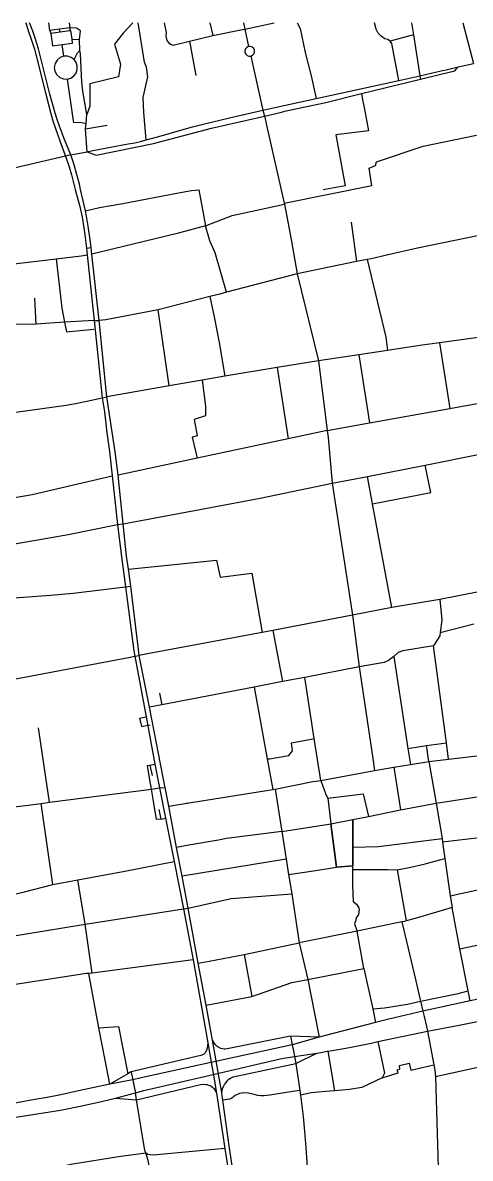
# Model space of a CAD drawing. Header units: inches. Extents: x 13422356 to 13429837, y 3670563 to 3675063.
# Drawn here: x 13426755 to 13427686, y 3672702 to 3675063 of the extents above; entities that cross this region are included whole.
import ezdxf

# ---------------------------------------------------------------- set-up
doc = ezdxf.new("R2010")
doc.units = ezdxf.units.IN
doc.header["$MEASUREMENT"] = 0

msp = doc.modelspace()

# ---------------------------------------------------------------- linework, layer by layer
for points in [[(13426760.8, 3675063), (13426761.8, 3675060.5), (13426767.3, 3675044.8), (13426772.2, 3675030.8), (13426779.7, 3675007.8), (13426803, 3674914.7), (13426813.6, 3674874.5), (13426817.8, 3674858.8), (13426822.4, 3674845.4), (13426831.9, 3674817.3), (13426842.7, 3674788.7), (13426843.9, 3674785.4)], [(13426854.8, 3674788.1), (13426841.8, 3674820.3), (13426831.2, 3674847.6), (13426826.4, 3674861.8), (13426822.2, 3674875.1), (13426811.3, 3674914.4), (13426787.9, 3675008.8), (13426780.7, 3675031), (13426775.7, 3675045.1), (13426769.7, 3675061.7), (13426769.1, 3675063)], [(13426853, 3675052.3), (13426831.8, 3675049.5), (13426811.2, 3675046.8), (13426809.3, 3675063)], [(13426851.5, 3675063), (13426853, 3675052.3)], [(13426983.9, 3675063), (13426964.2, 3675041), (13426946.3, 3675018.3), (13426958.2, 3674976.5), (13426954.1, 3674950.2), (13426894.9, 3674935.9), (13426894.9, 3674889.3), (13426888.5, 3674872.2)], [(13427012, 3674819.2), (13427007.1, 3674876.5), (13427005.6, 3674907.5), (13427015.2, 3674950.8), (13427012.8, 3674970.8), (13427008.6, 3674980.7), (13426995.4, 3675063)], [(13427049.5, 3675063), (13427053.6, 3675042.4), (13427052.8, 3675035.1)], [(13427052.8, 3675035.1), (13427054.9, 3675026.2), (13427058, 3675021.6), (13427062.4, 3675018.3), (13427067.7, 3675016.6), (13427102.1, 3675024.9), (13427150.7, 3675036.6), (13427208.6, 3675048), (13427217.5, 3675049.3), (13427278.1, 3675063)], [(13427144.5, 3675063), (13427150.7, 3675036.6)], [(13427214.1, 3675063), (13427217.5, 3675049.3), (13427225, 3675013.5)], [(13427326.3, 3675063), (13427332.6, 3675050.7), (13427343, 3675001.1), (13427354.9, 3674952.6), (13427365.3, 3674905.4)], [(13427537.6, 3674943), (13427523, 3675019.6), (13427519.3, 3675024.3), (13427514.4, 3675027.8), (13427508.7, 3675029.8), (13427500.9, 3675034.8), (13427494.6, 3675041.6), (13427490.2, 3675049.8), (13427487.1, 3675063)], [(13427564, 3675063), (13427568.1, 3675037.8), (13427519.3, 3675024.3)], [(13427670.5, 3675063), (13427693, 3674977.9)], [(13426811.2, 3675046.8), (13426813.5, 3675040.7)], [(13426813.5, 3675040.7), (13426817.1, 3675014.6), (13426837.4, 3675017.4), (13426858.9, 3675020.4), (13426857.7, 3675028.7), (13426855.3, 3675046.5), (13426853.1, 3675046.2), (13426833.2, 3675043.5), (13426813.5, 3675040.7)], [(13426833.2, 3675043.5), (13426831.8, 3675049.5)], [(13426888.5, 3674872.2), (13426880.2, 3674920.5), (13426878.2, 3674939.2), (13426874.9, 3674998.2), (13426873.8, 3675005.3), (13426873.2, 3675027.8), (13426875.5, 3675045.9), (13426867.1, 3675051.9), (13426853, 3675052.3)], [(13426853, 3675052.3), (13426853.1, 3675046.2)], [(13427568.1, 3675037.8), (13427581, 3674952.7)], [(13426840.8, 3674993.2), (13426837.4, 3675017.4)], [(13426857.7, 3675028.7), (13426873.2, 3675027.8)], [(13427102.1, 3675024.9), (13427115.1, 3674953.6)], [(13427229.7, 3674993.6), (13427233.3, 3674995.2), (13427236, 3674998.1), (13427237.4, 3675001.9), (13427237.3, 3675005.9), (13427235.6, 3675009.5), (13427232.7, 3675012.2), (13427229, 3675013.6), (13427225, 3675013.5), (13427221.3, 3675011.8), (13427218.6, 3675008.9), (13427217.2, 3675005.2), (13427217.4, 3675001.2), (13427219, 3674997.5), (13427221.9, 3674994.8), (13427225.7, 3674993.4), (13427229.7, 3674993.6)], [(13426826.6, 3674985.3), (13426822.4, 3674978.2), (13426820.7, 3674970.2), (13426822, 3674962), (13426825.8, 3674954.8), (13426832, 3674949.3), (13426839.6, 3674946.1), (13426847.8, 3674945.8), (13426855.1, 3674948), (13426861.3, 3674952.3), (13426865.9, 3674958.3), (13426868.3, 3674965.5), (13426868.4, 3674973.1), (13426866.1, 3674980.3), (13426861.7, 3674986.5), (13426855.6, 3674990.9), (13426848.4, 3674993.2), (13426840.8, 3674993.2), (13426833, 3674990.5), (13426826.6, 3674985.3)], [(13426861.7, 3674986.5), (13426868.7, 3675000.4), (13426873.8, 3675005.3)], [(13427229.7, 3674993.6), (13427254.3, 3674881.4)], [(13426889.4, 3674794.9), (13426901.1, 3674797.1), (13426974.1, 3674810.9), (13426988, 3674813.6), (13427000.3, 3674816.4), (13427012, 3674819.2), (13427038, 3674826.4), (13427086.3, 3674840.3), (13427108, 3674846.4), (13427136, 3674853.4), (13427197.3, 3674867.9), (13427254.3, 3674881.4), (13427285.6, 3674888.2), (13427365.3, 3674905.4), (13427537.6, 3674943), (13427581, 3674952.7), (13427628.3, 3674963.4)], [(13427290.7, 3674876.1), (13427303.2, 3674879.5), (13427385.4, 3674897.1), (13427460, 3674915.6), (13427557.2, 3674939.7), (13427582.7, 3674945.5), (13427624.7, 3674956), (13427654.2, 3674963.3), (13427661.2, 3674971)], [(13427628.3, 3674963.4), (13427635.9, 3674965.2)], [(13427635.9, 3674965.2), (13427661.2, 3674971), (13427693, 3674977.9)], [(13426847.8, 3674945.8), (13426858.5, 3674868.4)], [(13427581, 3674952.7), (13427582.7, 3674945.5)], [(13427460, 3674915.6), (13427462.1, 3674902.7)], [(13427462.1, 3674902.7), (13427465.2, 3674886.9)], [(13426858.5, 3674868.4), (13426859.7, 3674859.2)], [(13426889.4, 3674794.9), (13426885.5, 3674841.9), (13426886.7, 3674853.7), (13426888.5, 3674872.2)], [(13426889.4, 3674794.9), (13426907.6, 3674787.3), (13427027.4, 3674811.9), (13427147.8, 3674843.9), (13427258.4, 3674869), (13427290.7, 3674876.1)], [(13427254.3, 3674881.4), (13427258.4, 3674869), (13427258.8, 3674866.9)], [(13427465.2, 3674886.9), (13427474.4, 3674838.2), (13427406.7, 3674829.9), (13427426, 3674723.7), (13427380.2, 3674715.7)], [(13426859.7, 3674859.2), (13426860.5, 3674855.4), (13426874.5, 3674856.5), (13426886.7, 3674853.7)], [(13426930.8, 3674849.2), (13426885.5, 3674841.9)], [(13427258.8, 3674866.9), (13427262.6, 3674850.1)], [(13427262.6, 3674850.1), (13427299, 3674687.7), (13427299.4, 3674685.6), (13427313.9, 3674612.4), (13427326.3, 3674541.2), (13427370.6, 3674359.9), (13427388.6, 3674215), (13427390.3, 3674200.8), (13427398.8, 3674105.9), (13427441.2, 3673831.3)], [(13427299, 3674687.7), (13427481.4, 3674724.9), (13427475.6, 3674760.6), (13427489.3, 3674766), (13427491.1, 3674774.1), (13427588.4, 3674806.6), (13427699.5, 3674829)], [(13426843.9, 3674785.4), (13426719, 3674756.4), (13426655.8, 3674737.7), (13426605.5, 3674724.1), (13426575.5, 3674715.8), (13426557.2, 3674710.5), (13426542.2, 3674705.7), (13426523.1, 3674698.2)], [(13426854.8, 3674788.1), (13426843.9, 3674785.4)], [(13426843.9, 3674785.4), (13426851.5, 3674763.3)], [(13426854.8, 3674788.1), (13426889.4, 3674794.9)], [(13426861.9, 3674767.3), (13426854.8, 3674788.1)], [(13426851.5, 3674763.3), (13426856.7, 3674746.7)], [(13426866.7, 3674749.6), (13426861.9, 3674767.3)], [(13427051.1, 3673473.4), (13427050.6, 3673475.7), (13427033.3, 3673564.9), (13427018.6, 3673640.3), (13426997.4, 3673747.6), (13426995.9, 3673759.8), (13426979.7, 3673891.6), (13426974.8, 3673926.7), (13426971.1, 3673953.8), (13426964.1, 3674021), (13426953.6, 3674122.5), (13426947.3, 3674171), (13426930.1, 3674285.3), (13426914.2, 3674444.2), (13426899, 3674581.5), (13426897.2, 3674595.8), (13426895.2, 3674611.6), (13426891.2, 3674639.7), (13426887.5, 3674661), (13426885.4, 3674672.1), (13426880.2, 3674695.8), (13426875.4, 3674716.4), (13426872.9, 3674727.5), (13426866.7, 3674749.6)], [(13426856.7, 3674746.7), (13426865.1, 3674713.7), (13426873.5, 3674680.6), (13426878.4, 3674658.8), (13426882, 3674636.7), (13426884, 3674621.8), (13426887.5, 3674594.4), (13426889.2, 3674580.2), (13426903.5, 3674443.7), (13426920.2, 3674283.3), (13426924.8, 3674254.2), (13426930.2, 3674210.6), (13426935.3, 3674171.5), (13426940.8, 3674120.8), (13426952.3, 3674019.8), (13426960.7, 3673952.9), (13426968.8, 3673890.2), (13426986.5, 3673757.2), (13426988, 3673746), (13427011.6, 3673620.2), (13427030.1, 3673521.9), (13427039.5, 3673472.1)], [(13426885.4, 3674672.1), (13426914.4, 3674678.9), (13426963.4, 3674687), (13427079.1, 3674709.3), (13427106.4, 3674714.5), (13427121.2, 3674715.9), (13427135.3, 3674641)], [(13426903.5, 3674443.7), (13426841.7, 3674440.5), (13426782.7, 3674436.6), (13426736.1, 3674435.3), (13426705.3, 3674434.1), (13426674.1, 3674433.8), (13426662.5, 3674531.2), (13426657.3, 3674539.1), (13426651.6, 3674571.6), (13426641.6, 3674593.8), (13426612.8, 3674592), (13426610.5, 3674608), (13426607.4, 3674668.6), (13426610.2, 3674676), (13426614.7, 3674688), (13426614.9, 3674693.2)], [(13426701, 3674678.5), (13426710.2, 3674673), (13426721.4, 3674559.8), (13426731, 3674561.1), (13426824.6, 3674572.4), (13426876.4, 3674578.4), (13426889.2, 3674580.2)], [(13427135.3, 3674641), (13427190.8, 3674662.1), (13427299.4, 3674685.6)], [(13427135.3, 3674641), (13427076.3, 3674624.7), (13426899, 3674581.5)], [(13427179.2, 3674502.8), (13427155.3, 3674584.3), (13427144.6, 3674609.4), (13427135.3, 3674641)], [(13427438.7, 3674648.5), (13427449.5, 3674566.7)], [(13427728.6, 3674625.2), (13427576.7, 3674594.2), (13427509, 3674578.8), (13427480.5, 3674572.4), (13427471.5, 3674570.7), (13427449.5, 3674566.7), (13427326.3, 3674541.2)], [(13426887.5, 3674594.4), (13426897.2, 3674595.8)], [(13426824.6, 3674572.4), (13426836.5, 3674469.7), (13426841.7, 3674440.5), (13426846.4, 3674420.1), (13426902.7, 3674425.8)], [(13427471.5, 3674570.7), (13427510.6, 3674409.2), (13427513.7, 3674381.6)], [(13427326.3, 3674541.2), (13427179.2, 3674502.8), (13427165.4, 3674498.6), (13427144.3, 3674493.5), (13427036.5, 3674466.1), (13426928, 3674445.6), (13426914.2, 3674444.2)], [(13426782.7, 3674436.6), (13426780.4, 3674490.3)], [(13427144.3, 3674493.5), (13427154.2, 3674448.1), (13427164, 3674398), (13427175.8, 3674328.2)], [(13427059.7, 3674307.9), (13427036.5, 3674466.1)], [(13426903.5, 3674443.7), (13426914.2, 3674444.2)], [(13427775.7, 3674418.6), (13427773.3, 3674418.3), (13427622.2, 3674397.5), (13427581.1, 3674391.8), (13427513.7, 3674381.6), (13427454.5, 3674372.6), (13427370.6, 3674359.9), (13427284.5, 3674345.9), (13427175.8, 3674328.2), (13427128.4, 3674319.9), (13427059.7, 3674307.9), (13426930.1, 3674285.3)], [(13427622.2, 3674397.5), (13427643.9, 3674261.2)], [(13427454.5, 3674372.6), (13427476.6, 3674230.9)], [(13427284.5, 3674345.9), (13427307.3, 3674197.7)], [(13427128.4, 3674319.9), (13427135, 3674265.5), (13427135, 3674245.5), (13427111.4, 3674238.4), (13427118.3, 3674204), (13427107.5, 3674201.3), (13427117.7, 3674157.4)], [(13426249.6, 3674178.5), (13426437.2, 3674206.5), (13426447.1, 3674207.8), (13426586.8, 3674229.5), (13426611.9, 3674232.9), (13426720.4, 3674250.3), (13426845.1, 3674267.9), (13426864.8, 3674271.2), (13426888.4, 3674276), (13426920.2, 3674283.3), (13426930.1, 3674285.3)], [(13427388.6, 3674215), (13427476.6, 3674230.9), (13427643.9, 3674261.2), (13427795.8, 3674288.7)], [(13427388.6, 3674215), (13427307.3, 3674197.7), (13427117.7, 3674157.4), (13426953.6, 3674122.5)], [(13427398.8, 3674105.9), (13427472.4, 3674119.5), (13427592.5, 3674143.5), (13427702.5, 3674165.4), (13427814.2, 3674188), (13427816.2, 3674188.4)], [(13427483, 3674063.1), (13427604.4, 3674086.4), (13427592.5, 3674143.5)], [(13426622.5, 3674060.4), (13426705.5, 3674070.4), (13426774.4, 3674082.1), (13426940.8, 3674120.8)], [(13427523.4, 3673847.5), (13427483, 3674063.1), (13427472.4, 3674119.5)], [(13426952.3, 3674019.8), (13426964.1, 3674021), (13427145.8, 3674055.2), (13427249.4, 3674074.4), (13427398.8, 3674105.9)], [(13426610.2, 3673962.4), (13426629.4, 3673962.4), (13426658.9, 3673966.3), (13426713.8, 3673975.2), (13426802.4, 3673991), (13426849.7, 3673999.1), (13426952.3, 3674019.8)], [(13426974.8, 3673926.7), (13427158, 3673945.5), (13427165.8, 3673910.5), (13427231.4, 3673918.6), (13427252.9, 3673795.3)], [(13427876.8, 3673915.5), (13427872.5, 3673914.6), (13427759.8, 3673891.7), (13427744.7, 3673888.7), (13427703.8, 3673880.1), (13427623.2, 3673863.6), (13427523.4, 3673847.5), (13427441.2, 3673831.3)], [(13426611.8, 3673863.4), (13426630.7, 3673863.8), (13426746.8, 3673867.8), (13426813.1, 3673872.8), (13426860.2, 3673876.9), (13426968.8, 3673890.2), (13426979.7, 3673891.6)], [(13427623.2, 3673863.6), (13427627.1, 3673821.5), (13427623.7, 3673795.2), (13427622.9, 3673788.7), (13427609.6, 3673767.3)], [(13427441.2, 3673831.3), (13427275.6, 3673799.6), (13427252.9, 3673795.3), (13427018, 3673751.5), (13426997.4, 3673747.6)], [(13427441.2, 3673831.3), (13427455.3, 3673723.8)], [(13427623.7, 3673795.2), (13427693.9, 3673813.2)], [(13427275.6, 3673799.6), (13427295.8, 3673693.1)], [(13427609.6, 3673767.3), (13427545.7, 3673757.2), (13427536.3, 3673753.8), (13427527, 3673745.7), (13427516.1, 3673736.8), (13427507, 3673733.2), (13427455.3, 3673723.8)], [(13427641.1, 3673531.7), (13427636.9, 3673566.2), (13427609.6, 3673767.3)], [(13426620.9, 3673677.6), (13426644.3, 3673681), (13426975.2, 3673743.6), (13426988, 3673746), (13426997.4, 3673747.6)], [(13427527, 3673745.7), (13427556.4, 3673554.4), (13427561.7, 3673520.8)], [(13427455.3, 3673723.8), (13427342.3, 3673701.5), (13427295.8, 3673693.1), (13427236.5, 3673681.8), (13427044.2, 3673645.2), (13427018.6, 3673640.3)], [(13427455.3, 3673723.8), (13427483.3, 3673533.2), (13427487, 3673508.1)], [(13427375, 3673487.9), (13427361.7, 3673574.8), (13427342.3, 3673701.5)], [(13427039.5, 3673669.4), (13427044.2, 3673645.2)], [(13427236.5, 3673681.8), (13427263.7, 3673532.9), (13427275.5, 3673468.7)], [(13426997.8, 3673617.4), (13427011.6, 3673620.2)], [(13426997.8, 3673617.4), (13427001.9, 3673599.7)], [(13426810.8, 3673442.4), (13426787.8, 3673596.9)], [(13427001.9, 3673599.7), (13427015.6, 3673602.7), (13427019.9, 3673603.6)], [(13427263.7, 3673532.9), (13427268.4, 3673532.6), (13427308.5, 3673539.5), (13427316.4, 3673549.4), (13427314.4, 3673565.6), (13427355.2, 3673573.6), (13427361.7, 3673574.8)], [(13427556.4, 3673554.4), (13427595.5, 3673560.6)], [(13427596.7, 3673552.3), (13427595.5, 3673560.6), (13427636.9, 3673566.2)], [(13427599, 3673535.9), (13427596.7, 3673552.3)], [(13427019.5, 3673519.8), (13427030.1, 3673521.9)], [(13427059.1, 3673434.4), (13427105.3, 3673441.6), (13427275.5, 3673468.7), (13427280.1, 3673469.4), (13427359, 3673485.2), (13427375, 3673487.9), (13427487, 3673508.1), (13427527.1, 3673515.4), (13427561.7, 3673520.8), (13427600.1, 3673526.8), (13427641.1, 3673531.7), (13427735.9, 3673543.3)], [(13427600.1, 3673526.8), (13427599, 3673535.9)], [(13427600.1, 3673526.8), (13427615.1, 3673440.2)], [(13427018.7, 3673493.2), (13427014.3, 3673518.8), (13427019.5, 3673519.8)], [(13427019.5, 3673519.8), (13427024, 3673498)], [(13427527.1, 3673515.4), (13427541.3, 3673426.3)], [(13427026.4, 3673448.5), (13427022.7, 3673469.9), (13427018.7, 3673493.2)], [(13427375, 3673487.9), (13427385.7, 3673458.7), (13427389.9, 3673450.6), (13427396, 3673397.5)], [(13427615.1, 3673440.2), (13427722.6, 3673457.4), (13427748.2, 3673462.1), (13427790.1, 3673469.9), (13427859.1, 3673482.8), (13427883.7, 3673487.8)], [(13425941, 3673315.2), (13425972.1, 3673320.5), (13425982.1, 3673322.1), (13426073.1, 3673337.5), (13426091.1, 3673340.5), (13426136.6, 3673348.2), (13426175.6, 3673354.9), (13426213, 3673360.8), (13426386.1, 3673392.9), (13426649.8, 3673421.7), (13426659.8, 3673422.9), (13426674.8, 3673424.7), (13426730.5, 3673431.9), (13426755.5, 3673435.2), (13426793.2, 3673440.1), (13426810.8, 3673442.4), (13427022.7, 3673469.9), (13427039.5, 3673472.1)], [(13427039.5, 3673472.1), (13427051.1, 3673473.4)], [(13427039.5, 3673472.1), (13427052.1, 3673409.1), (13427070.2, 3673319), (13427089.5, 3673221.1)], [(13427155.7, 3672916.3), (13427150.1, 3672948), (13427136.5, 3673020.3), (13427120.3, 3673107.8), (13427099.2, 3673222.3), (13427086.5, 3673288.9), (13427075.1, 3673348.1), (13427059.1, 3673434.4), (13427051.1, 3673473.4)], [(13427280.1, 3673469.4), (13427293.9, 3673381.4)], [(13427389.9, 3673450.6), (13427463.5, 3673460), (13427474.2, 3673413.1)], [(13426817.5, 3673271.2), (13426793.2, 3673440.1)], [(13427042.9, 3673407.5), (13427033.7, 3673406.5), (13427026.4, 3673448.5)], [(13427042.9, 3673407.5), (13427038.8, 3673427.2)], [(13427094.2, 3673440.5), (13427105.3, 3673441.6)], [(13427293.9, 3673381.4), (13427392, 3673396.7), (13427396, 3673397.5), (13427441.7, 3673406.8), (13427474.2, 3673413.1), (13427541.3, 3673426.3), (13427615.1, 3673440.2)], [(13427615.1, 3673440.2), (13427627.7, 3673367.3), (13427628.5, 3673359.5)], [(13427042.9, 3673407.5), (13427052.1, 3673409.1)], [(13427396, 3673397.5), (13427441.7, 3673406.8), (13427442.1, 3673310.4), (13427407.8, 3673307.6), (13427396, 3673397.5)], [(13427443.5, 3673235.5), (13427442.2, 3673269.7), (13427442.1, 3673302.4), (13427442.1, 3673310.4), (13427442, 3673349.2), (13427441.7, 3673406.8)], [(13427293.9, 3673381.4), (13427179.3, 3673366.9), (13427162.6, 3673363.4)], [(13427293.9, 3673381.4), (13427303.1, 3673324), (13427308.1, 3673292.5), (13427314.7, 3673252), (13427329.9, 3673150.4)], [(13427396, 3673397.5), (13427407.8, 3673307.6)], [(13427162.6, 3673363.4), (13427100.6, 3673353)], [(13427442, 3673349.2), (13427495.2, 3673350.1), (13427627.7, 3673367.3)], [(13427770.1, 3673376.7), (13427749.6, 3673373.6), (13427734.3, 3673371.8), (13427628.5, 3673359.5)], [(13427628.5, 3673359.5), (13427633.3, 3673325.6), (13427644.3, 3673247.6), (13427648.9, 3673223.6)], [(13427100.6, 3673353), (13427075.1, 3673348.1)], [(13426677.6, 3673239.5), (13426704.2, 3673243.5), (13426758.9, 3673256), (13426817.5, 3673271.2), (13426869.7, 3673281), (13426967.5, 3673299.2), (13427070.2, 3673319)], [(13427303.1, 3673324), (13427086.5, 3673288.9)], [(13427308.1, 3673292.5), (13427360, 3673300), (13427407.8, 3673307.6), (13427442.1, 3673310.4)], [(13427534.4, 3673302.1), (13427562.3, 3673307.1), (13427592.5, 3673314.2), (13427623.2, 3673322.7), (13427633.3, 3673325.6)], [(13427644.3, 3673247.6), (13427733.3, 3673267.3), (13427790.1, 3673279.2), (13427867.1, 3673295.4), (13427896.2, 3673302.5), (13427915, 3673306.7), (13427991.2, 3673323.5), (13427993.9, 3673324.1)], [(13427442.1, 3673302.4), (13427476.7, 3673302.4), (13427514.1, 3673302.4), (13427534.4, 3673302.1)], [(13427534.4, 3673302.1), (13427552.6, 3673195.7)], [(13426899.3, 3673087), (13426884.9, 3673189), (13426869.7, 3673281)], [(13427099.2, 3673222.3), (13427188.4, 3673242), (13427314.7, 3673252)], [(13426715.7, 3673160.9), (13426884.9, 3673189), (13427089.5, 3673221.1)], [(13427089.5, 3673221.1), (13427099.2, 3673222.3)], [(13427089.5, 3673221.1), (13427109.7, 3673115), (13427140, 3672942)], [(13427648.9, 3673223.6), (13427571.4, 3673200.8), (13427552.6, 3673195.7), (13427549.1, 3673194.7), (13427544.2, 3673193.7), (13427450.6, 3673174.5), (13427329.9, 3673150.4)], [(13427443.5, 3673235.5), (13427449.2, 3673230.5), (13427454.6, 3673222.6), (13427455.3, 3673218.9), (13427454.3, 3673215.2), (13427453.4, 3673208.9), (13427448.7, 3673202), (13427447.5, 3673195.4), (13427445.6, 3673190.3), (13427446.5, 3673185.8), (13427450.6, 3673174.5)], [(13427686, 3673029.8), (13427682, 3673050), (13427664.8, 3673137.6), (13427648.9, 3673223.6)], [(13427544.2, 3673193.7), (13427572.9, 3673071.2)], [(13427465.1, 3673097.1), (13427450.6, 3673174.5)], [(13427664.8, 3673137.6), (13427752, 3673156.7), (13427817.3, 3673169.9)], [(13427120.3, 3673107.8), (13427143, 3673112.1), (13427215.8, 3673126), (13427329.9, 3673150.4)], [(13427329.9, 3673150.4), (13427348, 3673074.1)], [(13427215.8, 3673126), (13427231.6, 3673038.3)], [(13427109.7, 3673115), (13426899.3, 3673087), (13426892.5, 3673086.1)], [(13427348, 3673074.1), (13427465.1, 3673097.1)], [(13427465.1, 3673097.1), (13427483.2, 3673012.6), (13427489.2, 3672984.4)], [(13428047.2, 3673110), (13427871.2, 3673070), (13427844.5, 3673064), (13427815, 3673056.7), (13427786.8, 3673050.6), (13427686, 3673029.8), (13427587.7, 3673008.2)], [(13426892.5, 3673086.1), (13426887.7, 3673086.5), (13426703.2, 3673057.8)], [(13426936.4, 3672856.1), (13426933.8, 3672870.8), (13426913.2, 3672973.6), (13426892.5, 3673086.1)], [(13427136.5, 3673020.3), (13427231.6, 3673038.3), (13427314.9, 3673067.4), (13427348, 3673074.1)], [(13427348, 3673074.1), (13427370.4, 3672960.8), (13427371.7, 3672954.3)], [(13427483.2, 3673012.6), (13427507.5, 3673015.1), (13427555.8, 3673022.7), (13427582.8, 3673028.7), (13427661.3, 3673045), (13427682, 3673050)], [(13427572.9, 3673071.2), (13427581.6, 3673034.1)], [(13427581.6, 3673034.1), (13427582.8, 3673028.7), (13427587.7, 3673008.2)], [(13427587.7, 3673008.2), (13427517.1, 3672991.1), (13427489.2, 3672984.4), (13427385.2, 3672957.8), (13427371.7, 3672954.3)], [(13427587.7, 3673008.2), (13427590.2, 3672997.2)], [(13427597.2, 3672966.3), (13427641.3, 3672974.9), (13427663.5, 3672978.9), (13427701.6, 3672986.3), (13427721.3, 3672990.8), (13427742.5, 3672996.4), (13427822.8, 3673016.9)], [(13427590.2, 3672997.2), (13427594.9, 3672976.2)], [(13426913.2, 3672973.6), (13426954.1, 3672976.1), (13426973.9, 3672878.1)], [(13427371.7, 3672954.3), (13427312.2, 3672956.1), (13427180.3, 3672929.6), (13427176.4, 3672929.2), (13427174.3, 3672929.2), (13427170.8, 3672929.7), (13427167.3, 3672930.5), (13427164.2, 3672931.8), (13427162, 3672933.1), (13427159.6, 3672934.8), (13427156.7, 3672937.6), (13427154.3, 3672940.7), (13427150.1, 3672948)], [(13427312.2, 3672956.1), (13427315.7, 3672938.2), (13427316.5, 3672934.7)], [(13427367.1, 3672921), (13427375, 3672922.4), (13427388.4, 3672924.6), (13427390.4, 3672925), (13427411.1, 3672928.4), (13427435, 3672932.5), (13427479.9, 3672941.8), (13427493.8, 3672944.7), (13427597.2, 3672966.3)], [(13427594.9, 3672976.2), (13427597.2, 3672966.3)], [(13427597.2, 3672966.3), (13427610.2, 3672896.8), (13427612.2, 3672886.1), (13427614.2, 3672871.4), (13427619.7, 3672683.1), (13427624.8, 3672498.4)], [(13427140, 3672942), (13427139.7, 3672935.8), (13427138.9, 3672930.8), (13427137.6, 3672926.7), (13427135.2, 3672921.9), (13427131.4, 3672918.3), (13427125.5, 3672916), (13426980.5, 3672882.1), (13426973.9, 3672878.1), (13426936.4, 3672856.1)], [(13427140, 3672942), (13427144.9, 3672914)], [(13427371.7, 3672954.3), (13427315.7, 3672938.2), (13427293.2, 3672933.3), (13427149.9, 3672901.9)], [(13427316.5, 3672934.7), (13427318.8, 3672922.4)], [(13427493.8, 3672944.7), (13427507.6, 3672878.9), (13427502.9, 3672869.4), (13427460.5, 3672849.7), (13427434.8, 3672844.9), (13427404.6, 3672842.3), (13427401.7, 3672842.1), (13427355.1, 3672838), (13427332.7, 3672833.5)], [(13427144.9, 3672914), (13427153.8, 3672863.1)], [(13427154.3, 3672877.3), (13427290.7, 3672908.7), (13427298.1, 3672910.4), (13427320.4, 3672913.8)], [(13427164.6, 3672865.1), (13427155.7, 3672916.3)], [(13427318.8, 3672922.4), (13427320.4, 3672913.8)], [(13427320.4, 3672913.8), (13427367.1, 3672921)], [(13427320.4, 3672913.8), (13427323.4, 3672899.3), (13427331.4, 3672842.8), (13427332.7, 3672833.5), (13427338.7, 3672789), (13427341.6, 3672758), (13427344, 3672724.4), (13427352.4, 3672602), (13427374.2, 3672443.4), (13427384, 3672372.5), (13427387.1, 3672349.8), (13427402.2, 3672240)], [(13427323.4, 3672899.3), (13427367.1, 3672921)], [(13427404.6, 3672842.3), (13427390.4, 3672925)], [(13427834.7, 3672920.3), (13427614.2, 3672871.4)], [(13427149.9, 3672901.9), (13427001.5, 3672869.4), (13426983.9, 3672865.5), (13426936.4, 3672856.1)], [(13427169.1, 3672837.6), (13427169.8, 3672842.2), (13427170.9, 3672846.4), (13427172.7, 3672851.3), (13427174.9, 3672855.3), (13427178.1, 3672859.9), (13427181.9, 3672864.8), (13427184.2, 3672867), (13427187.2, 3672869), (13427192.8, 3672871.4), (13427323.4, 3672899.3)], [(13427502.9, 3672869.4), (13427536.3, 3672879.6), (13427534.4, 3672885.9), (13427539.9, 3672887.3), (13427538.7, 3672895.2), (13427558.9, 3672899.8), (13427562.8, 3672885.2), (13427610.2, 3672896.8)], [(13426948.3, 3672827.1), (13426989.7, 3672838.1), (13427006.7, 3672843), (13427154.3, 3672877.3)], [(13426980.5, 3672882.1), (13426981.3, 3672877.8), (13426983.9, 3672865.5)], [(13426983.9, 3672865.5), (13426984.7, 3672861.5)], [(13426984.7, 3672861.5), (13426987.6, 3672847.6)], [(13427153.8, 3672863.1), (13427156.9, 3672845), (13427158.1, 3672837.6), (13427175.6, 3672722.6), (13427196.5, 3672589.8)], [(13427205.1, 3672591.6), (13427185.4, 3672723.2), (13427171.6, 3672823.1), (13427169.1, 3672837.6), (13427167.8, 3672846.3), (13427164.6, 3672865.1)], [(13426936.4, 3672856.1), (13426871.2, 3672842.2), (13426834.5, 3672834.4), (13426806, 3672828.8), (13426780, 3672824.1), (13426735.3, 3672816.3), (13426592.4, 3672793.3), (13426497.4, 3672778)], [(13426948.3, 3672827.1), (13426992, 3672823.4), (13427125.2, 3672855.4), (13427131, 3672856.1), (13427136, 3672855.9), (13427138.4, 3672855.5), (13427141.8, 3672854.5), (13427144.5, 3672853.3), (13427147.3, 3672851.8), (13427150.1, 3672849.8), (13427152.6, 3672847.3), (13427154.3, 3672845.3), (13427155.7, 3672843.3), (13427158.1, 3672837.6)], [(13426987.6, 3672847.6), (13426989.7, 3672838.1)], [(13427010.9, 3672713.5), (13427009, 3672718.4), (13426992, 3672823.4), (13426989.7, 3672838.1)], [(13427331.4, 3672842.8), (13427316.9, 3672840.9), (13427269.2, 3672833.4), (13427256.6, 3672831.8), (13427250.8, 3672832.1), (13427244.4, 3672833), (13427233.9, 3672835.8), (13427224.1, 3672837.8), (13427214.1, 3672838.1), (13427205.9, 3672836.9), (13427196.9, 3672832.5), (13427190.2, 3672827.3), (13427185.1, 3672824.8), (13427171.6, 3672823.1)], [(13426013.8, 3672670.5), (13426027.2, 3672672.8), (13426125.3, 3672687.7), (13426164, 3672693.8), (13426253.4, 3672708), (13426414.6, 3672732.9), (13426501.5, 3672746.3), (13426682.1, 3672777.5), (13426740.7, 3672787.6), (13426833.3, 3672802.3), (13426874.8, 3672810.3), (13426919, 3672820.1), (13426948.3, 3672827.1)], [(13427175.6, 3672722.6), (13427026.3, 3672709), (13427020.5, 3672709.2), (13427015.4, 3672710.2), (13427012.5, 3672711.9), (13427010.9, 3672713.5)], [(13426758.4, 3672664.8), (13426787.9, 3672676), (13426859.2, 3672690.6), (13426954.5, 3672705.9), (13427010.9, 3672713.5)], [(13427039.9, 3672576.5), (13427028.1, 3672641.1), (13427016.3, 3672697.9), (13427010.9, 3672713.5)]]:
    msp.add_lwpolyline(points)

doc.saveas('drawing.dxf')
